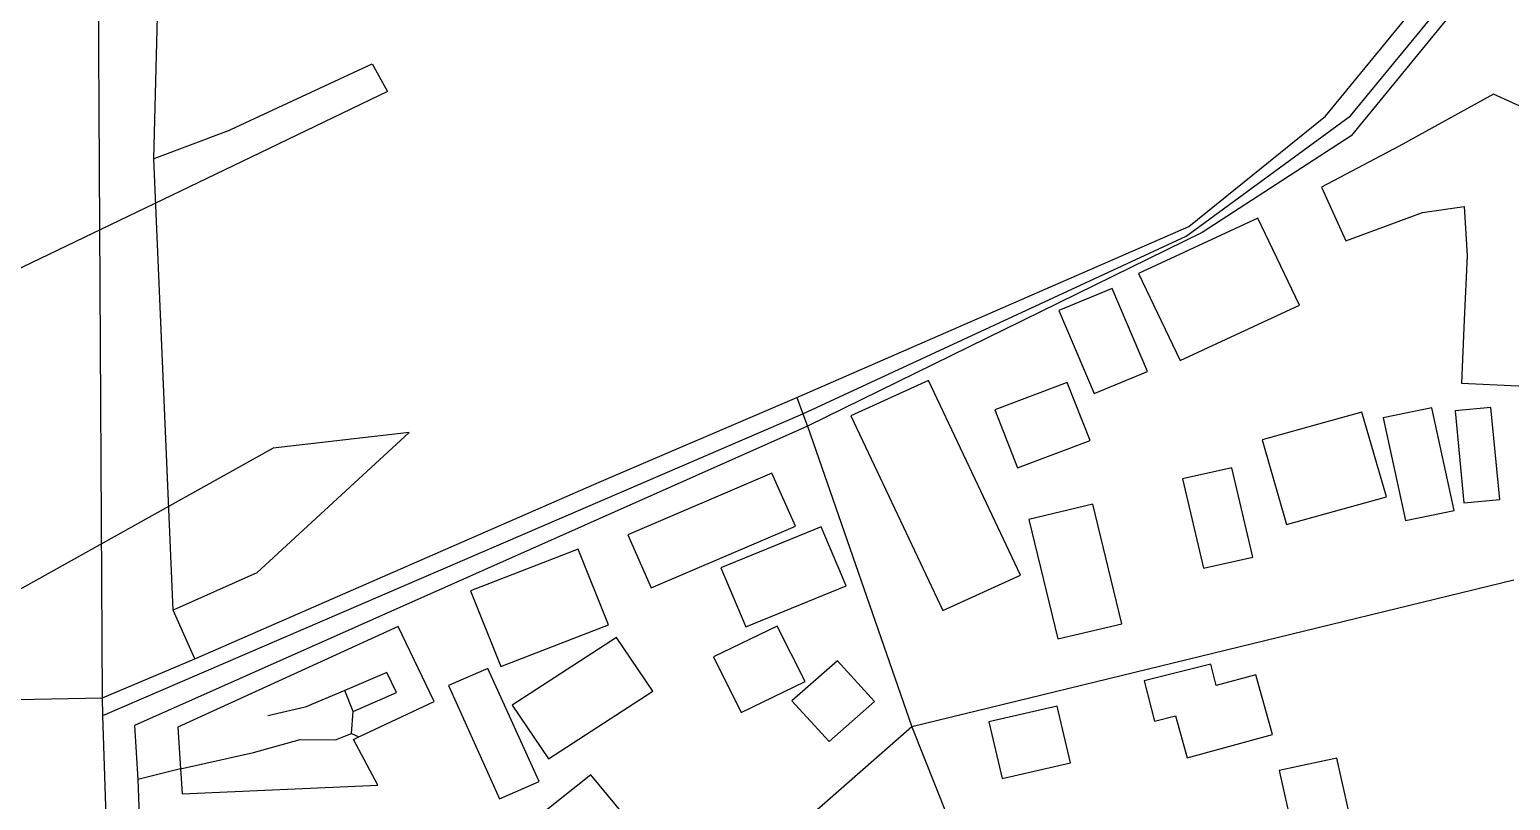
# Model space of a CAD drawing. Extents: x -255 to 680, y -360 to 140.
# Drawn here: x 352.7 to 535.1, y -256.6 to -161.7 of the extents above; entities that cross this region are included whole.
import ezdxf

# ---------------------------------------------------------------- set-up
doc = ezdxf.new("R2010")
doc.units = 0
doc.layers.add('CALQUE_1', color=7, linetype='CONTINUOUS')

# ---------------------------------------------------------------- blocks, each defined once
blk = doc.blocks.new('BLOCK_5')
at = {"layer": 'CALQUE_1', "color": 234}
for points in [[(361.68, -246.15), (447.93, -208.99), (495.15, -187.08), (515.4, -172.27), (536.6, -146.47), (558.26, -127.96), (582.78, -107.01)], [(558.28, -130.06), (537.99, -147.24), (515.51, -174.72), (497.12, -186.63), (448.52, -210.5), (365.58, -247.38), (365.98, -254.01), (367.79, -303.05)], [(372.99, -239.16), (370.34, -233.19), (367.96, -177.55), (368.54, -155.17)], [(376.93, -174.22), (394.86, -165.85), (396.75, -169.26), (378.85, -177.88)], [(376.93, -174.22), (367.96, -177.55)], [(378.85, -177.88), (332.27, -200.28), (331.44, -197.52)], [(447.17, -206.96), (447.93, -208.99), (448.52, -210.5), (461.34, -247.55), (467.29, -262.39), (475.36, -306.38)], [(380.66, -228.58), (399.43, -211.27), (382.66, -213.22)], [(382.66, -213.22), (340.26, -236.82)], [(380.66, -228.58), (370.34, -233.19)], [(535.52, -229.49), (461.34, -247.55), (410.08, -292.49)], [(392.3, -248.36), (392.51, -245.65), (397.86, -243.33), (396.66, -240.85), (391.48, -243.05), (386.59, -245.1), (382, -246.19)], [(392.51, -245.65), (391.48, -243.05)], [(371.25, -252.71), (380.22, -250.72), (385.98, -249.09), (390.33, -249.15), (391.36, -248.74)], [(391.36, -248.74), (392.3, -248.36)], [(392.3, -248.36), (393.21, -248.78)], [(371.25, -252.71), (365.98, -254.01)]]:
    blk.add_lwpolyline(points, dxfattribs=at)
at = {"layer": 'CALQUE_1', "color": 204}
for points in [[(349.05, -244.21), (361.64, -243.99), (372.99, -239.16), (422.82, -217.41), (447.17, -206.96), (495.51, -185.9), (512.32, -172.31), (534.71, -145.01)], [(361.64, -243.99), (361.14, -156.87)], [(363.55, -303.49), (361.68, -246.15), (361.64, -243.99)]]:
    blk.add_lwpolyline(points, dxfattribs=at)
at = {"layer": 'CALQUE_1', "color": 7}
for points in [[(539.08, -188.96), (538.71, -182.9), (537.54, -171.66), (533.02, -169.59), (521.41, -176.02), (511.82, -181.04), (514.83, -187.66), (524.27, -184.19), (529.44, -183.43), (529.81, -189.51), (529.44, -197.41), (529.09, -205.21), (539.62, -205.68), (539.98, -197.88), (539.08, -188.96)], [(486.05, -193.55), (479.46, -196.26), (483.82, -206.47), (490.41, -203.76), (486.05, -193.55)], [(465.16, -233.2), (474.73, -228.87), (469.15, -217.03), (463.41, -204.87), (453.84, -209.21), (459.58, -221.37), (465.16, -233.2)], [(474.37, -215.64), (483.32, -212.26), (480.52, -205.12), (471.57, -208.5), (474.37, -215.64)], [(512.23, -210.05), (504.51, -212.18), (507.52, -222.61), (515.23, -220.47), (519.84, -219.2), (516.83, -208.77), (512.23, -210.05)], [(528.17, -220.9), (525.42, -208.24), (519.45, -209.48), (522.21, -222.14), (528.17, -220.9)], [(528.3, -208.6), (529.39, -219.96), (533.82, -219.55), (532.72, -208.2), (528.3, -208.6)], [(444.12, -216.29), (426.35, -223.89), (429.26, -230.41), (447.03, -222.81), (444.12, -216.29)], [(500.79, -215.63), (494.73, -217), (497.32, -228), (503.38, -226.63), (500.79, -215.63)], [(483.66, -220.13), (475.79, -221.98), (479.37, -236.71), (487.25, -234.87), (483.66, -220.13)], [(440.9, -235.23), (453.27, -230.19), (450.18, -222.9), (437.81, -227.94), (440.9, -235.23)], [(406.96, -230.78), (410.71, -240.1), (423.98, -234.99), (420.25, -225.67), (406.96, -230.78)], [(392.56, -249.09), (393.21, -248.78), (402.5, -244.43), (398.08, -235.19), (370.91, -247.59), (371.25, -252.71), (371.45, -255.79), (395.56, -254.74), (392.56, -249.09)], [(448.21, -241.97), (444.78, -235.13), (436.92, -238.93), (440.35, -245.77), (448.21, -241.97)], [(424.98, -236.53), (412.12, -244.88), (416.58, -251.48), (429.44, -243.13), (424.98, -236.53)], [(415.42, -254.29), (409.13, -240.36), (404.28, -242.47), (410.57, -256.4), (415.42, -254.29)], [(456.77, -244.43), (452.19, -239.41), (446.59, -244.33), (451.17, -249.36), (456.77, -244.43)], [(493.83, -246.2), (495.29, -251.36), (505.81, -248.5), (503.73, -241.15), (498.88, -242.46), (498.2, -239.84), (489.99, -241.87), (491.27, -246.84), (493.83, -246.2)], [(480.91, -251.98), (479.25, -245.01), (470.84, -246.93), (472.51, -253.92), (480.91, -251.98)], [(506.61, -252.94), (508.74, -262.46), (515.88, -260.92), (513.75, -251.4), (506.61, -252.94)], [(429.31, -262.55), (421.79, -253.47), (414.79, -259.05), (422.31, -268.13), (429.31, -262.55)]]:
    blk.add_lwpolyline(points, dxfattribs=at)
at = {"layer": 'CALQUE_1', "color": 1}
blk.add_lwpolyline([(489.29, -191.69), (494.43, -202.4), (509.14, -195.61), (504, -184.89), (489.29, -191.69)], dxfattribs=at)

msp = doc.modelspace()

# ---------------------------------------------------------------- block references
at = {"layer": 'CALQUE_1'}
msp.add_blockref('BLOCK_5', (0, 0), dxfattribs=at)

doc.saveas('drawing.dxf')
